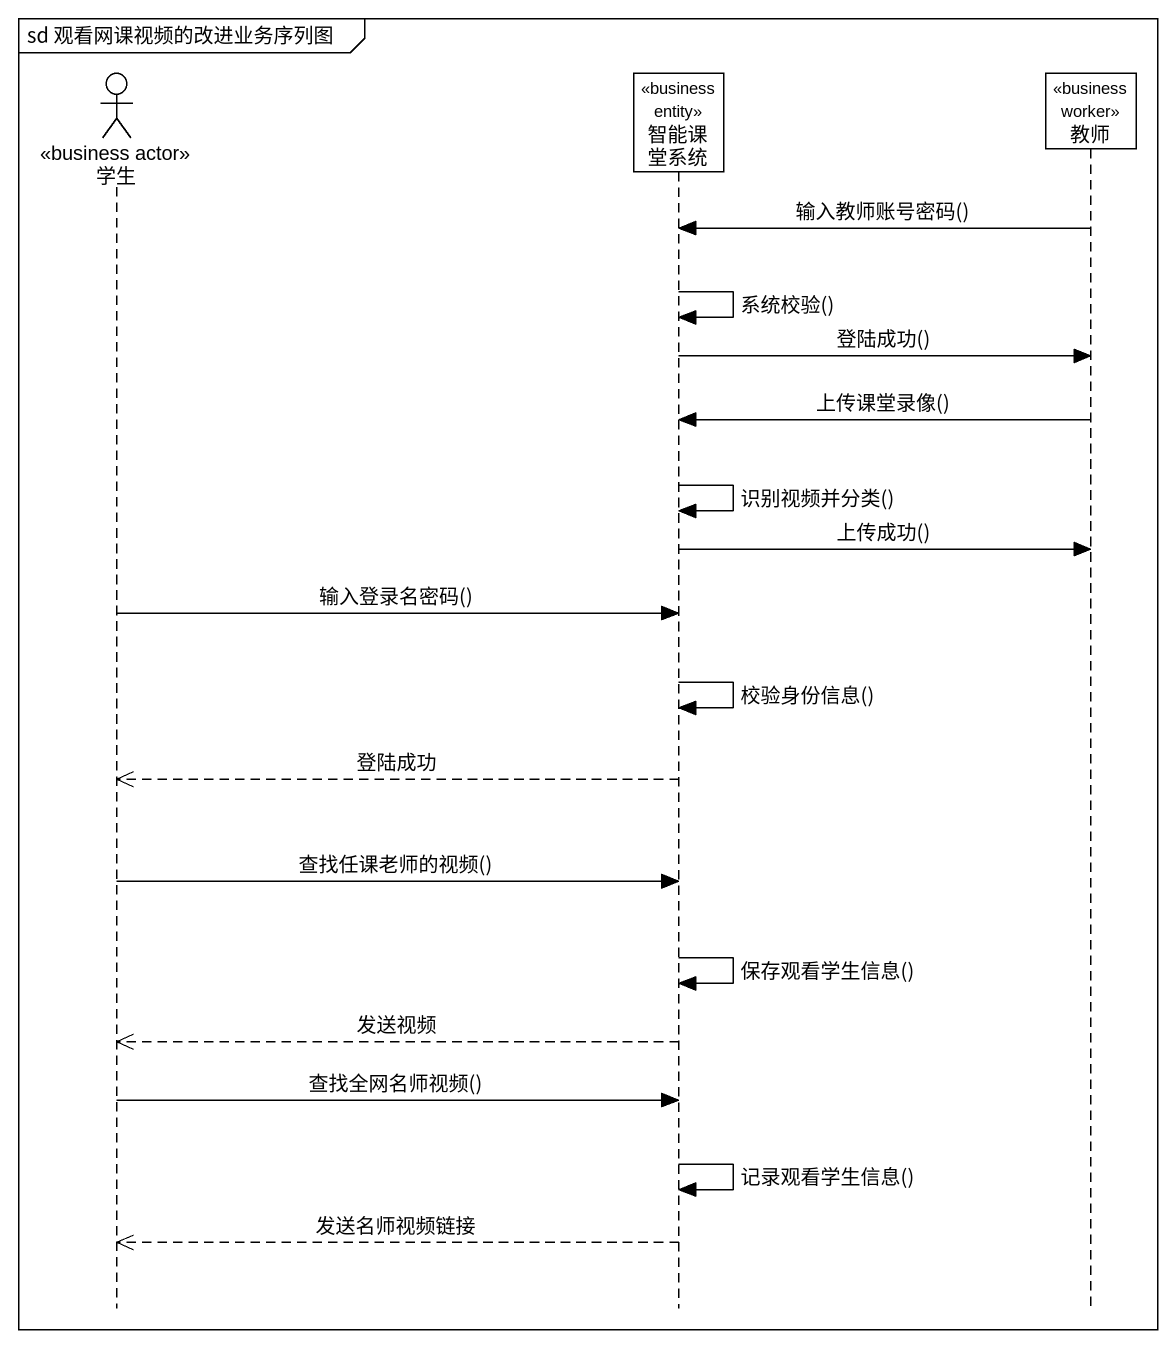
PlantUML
@startuml
mainframe sd 观看网课视频的改进业务序列图
hide footbox
actor 学生 <<business actor>>
participant 智能课堂系统 <<business entity>>
participant 教师 <<business worker>>

教师 -> 智能课堂系统 : 输入教师账号密码()
智能课堂系统 -> 智能课堂系统 : 系统校验()
智能课堂系统 -> 教师 : 登陆成功()
教师 -> 智能课堂系统 : 上传课堂录像()
智能课堂系统 -> 智能课堂系统 : 识别视频并分类()
智能课堂系统 -> 教师 : 上传成功()
学生 -> 智能课堂系统 : 输入登录名密码()
智能课堂系统 -> 智能课堂系统 : 校验身份信息()
智能课堂系统 -->> 学生 : 登陆成功
学生 -> 智能课堂系统 : 查找任课老师的视频()
智能课堂系统 -> 智能课堂系统 : 保存观看学生信息()
智能课堂系统 -->> 学生 : 发送视频
学生 -> 智能课堂系统 : 查找全网名师视频()
智能课堂系统 -> 智能课堂系统 : 记录观看学生信息()
智能课堂系统 -->> 学生 : 发送名师视频链接
@enduml
